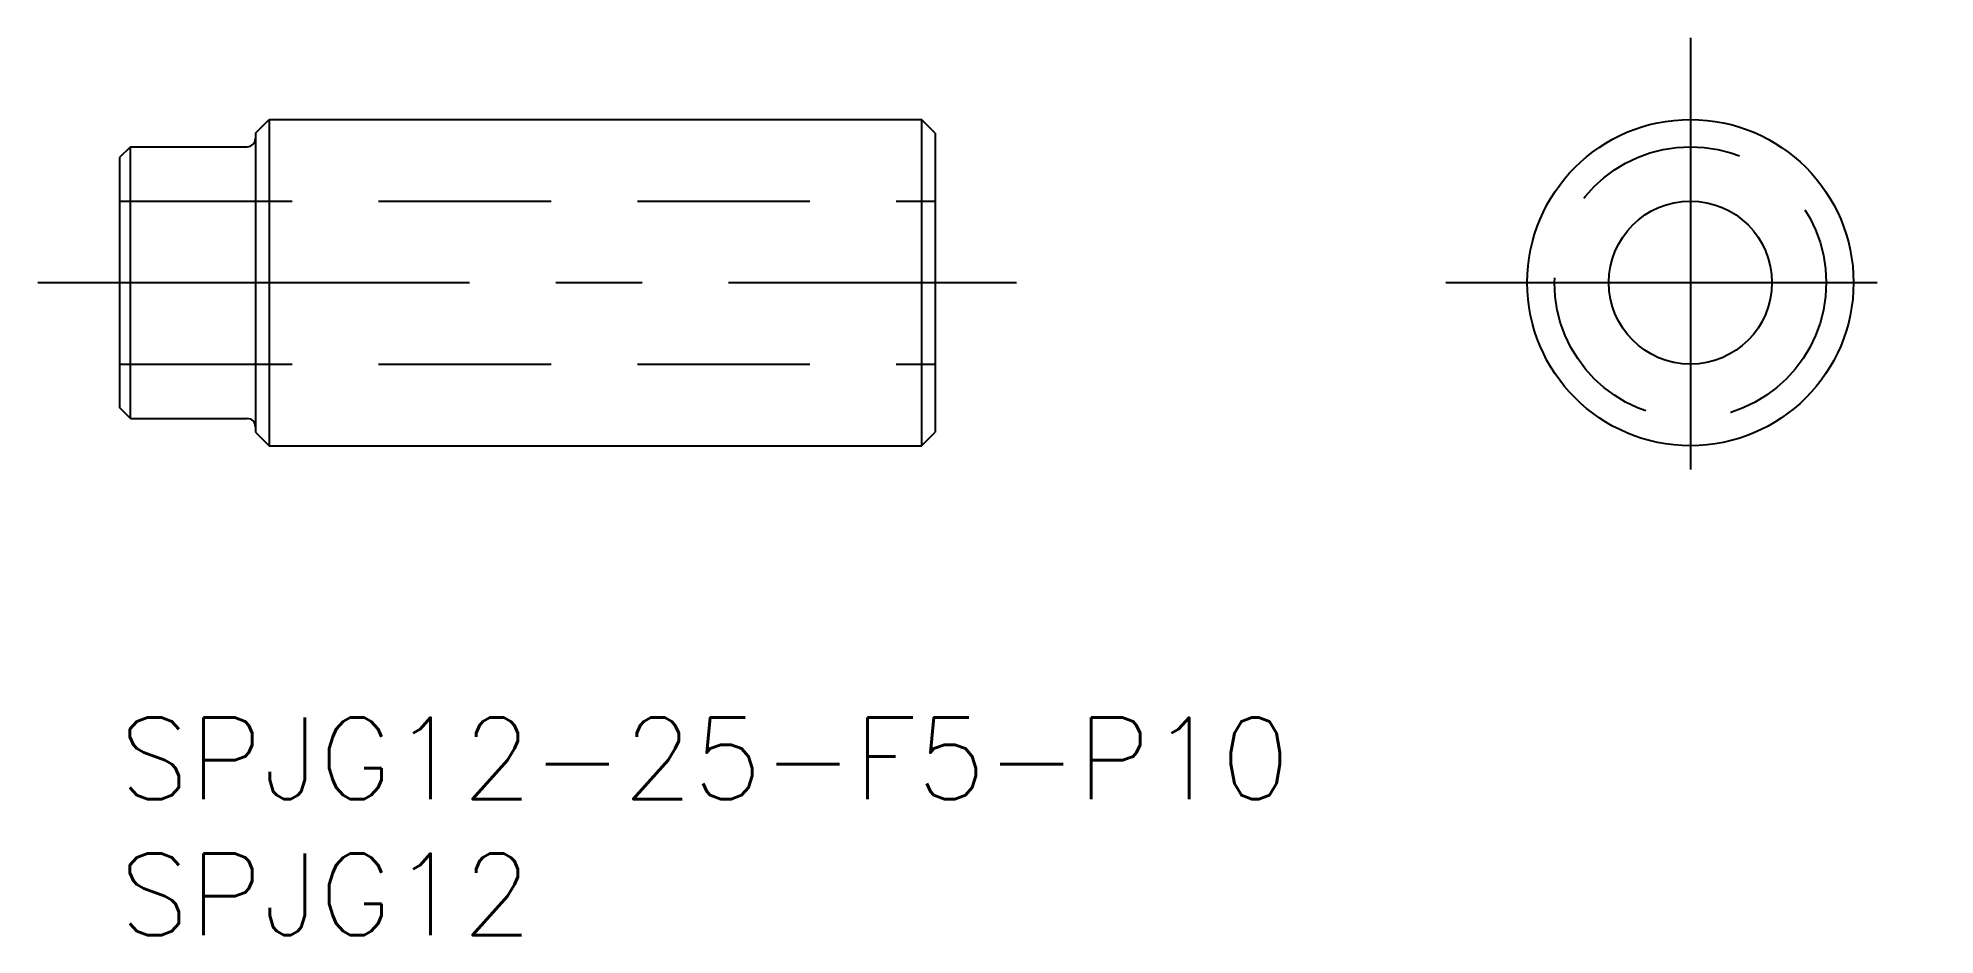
# Model space of a CAD drawing. Extents: x -3 to 66.8, y -8 to 25.
import ezdxf

# ---------------------------------------------------------------- set-up
doc = ezdxf.new("R2010")
doc.units = 0
doc.header["$LTSCALE"] = 0.5
doc.linetypes.add('CENTER', pattern=[50.8, 31.75, -6.35, 6.35, -6.35])
doc.linetypes.add('DASHED', pattern=[19.05, 12.7, -6.35])
for name, color, linetype in [('MSM_CENTER', 1, 'CENTER'), ('MSM_CONTINUOUS', 7, 'CONTINUOUS'), ('MSM_DASHED', 4, 'DASHED'), ('MSM_PART_NUMBER', 7, 'CONTINUOUS')]:
    doc.layers.add(name, color=color, linetype=linetype)
doc.styles.get("Standard").update_dxf_attribs({"font": 'txt.shx', "height": 3, "bigfont": 'bigfont.shx'})

# ---------------------------------------------------------------- blocks, each defined once
blk = doc.blocks.new('*U4')
at = {"layer": 'MSM_PART_NUMBER'}
blk.add_text('SPJG12-25-F5-P10', height=3, dxfattribs=at).set_placement((0, -3))
blk = doc.blocks.new('*U5')
at = {"layer": 'MSM_PART_NUMBER'}
blk.add_text('SPJG12', height=3, dxfattribs=at).set_placement((0, -8))

msp = doc.modelspace()

# ---------------------------------------------------------------- linework, layer by layer
at = {"layer": 'MSM_CENTER'}
for p, q in [((57.786, 25), (57.786, 7)), ((-3, 16), (33, 16)), ((48.786, 16), (66.786, 16))]:
    msp.add_line(p, q, dxfattribs=at)
at = {"layer": 'MSM_CONTINUOUS'}
for p, q in [((5, 21.5), (5.5, 22)), ((5.5, 22), (29.5, 22)), ((5.5, 22), (5.5, 10)), ((29.5, 22), (29.5, 10)), ((30, 21.5), (29.5, 22)), ((0.4, 21), (0, 20.6)), ((0.4, 21), (4.7, 21)), ((0.4, 11), (0.4, 21)), ((5, 21.5), (5, 10.5)), ((30, 21.5), (30, 10.5)), ((0, 20.6), (0, 11.4)), ((0.4, 11), (0, 11.4)), ((0.4, 11), (4.7, 11)), ((5, 10.5), (5.5, 10)), ((29.5, 10), (30, 10.5)), ((5.5, 10), (29.5, 10))]:
    msp.add_line(p, q, dxfattribs=at)
for radius in [6, 3]:
    msp.add_circle((57.786, 16), radius, dxfattribs=at)
for centre, start, end in [((4.7, 21.3), 270, 0), ((4.7, 10.7), 0, 90)]:
    msp.add_arc(centre, 0.3, start, end, dxfattribs=at)
at = {"layer": 'MSM_DASHED'}
for p, q in [((0, 19), (30, 19)), ((0, 13), (30, 13))]:
    msp.add_line(p, q, dxfattribs=at)
msp.add_circle((57.786, 16), 5, dxfattribs=at)

# ---------------------------------------------------------------- block references
at = {"layer": 'MSM_CONTINUOUS'}
for name in ['*U4', '*U5']:
    msp.add_blockref(name, (0, 0), dxfattribs=at)

doc.saveas('drawing.dxf')
